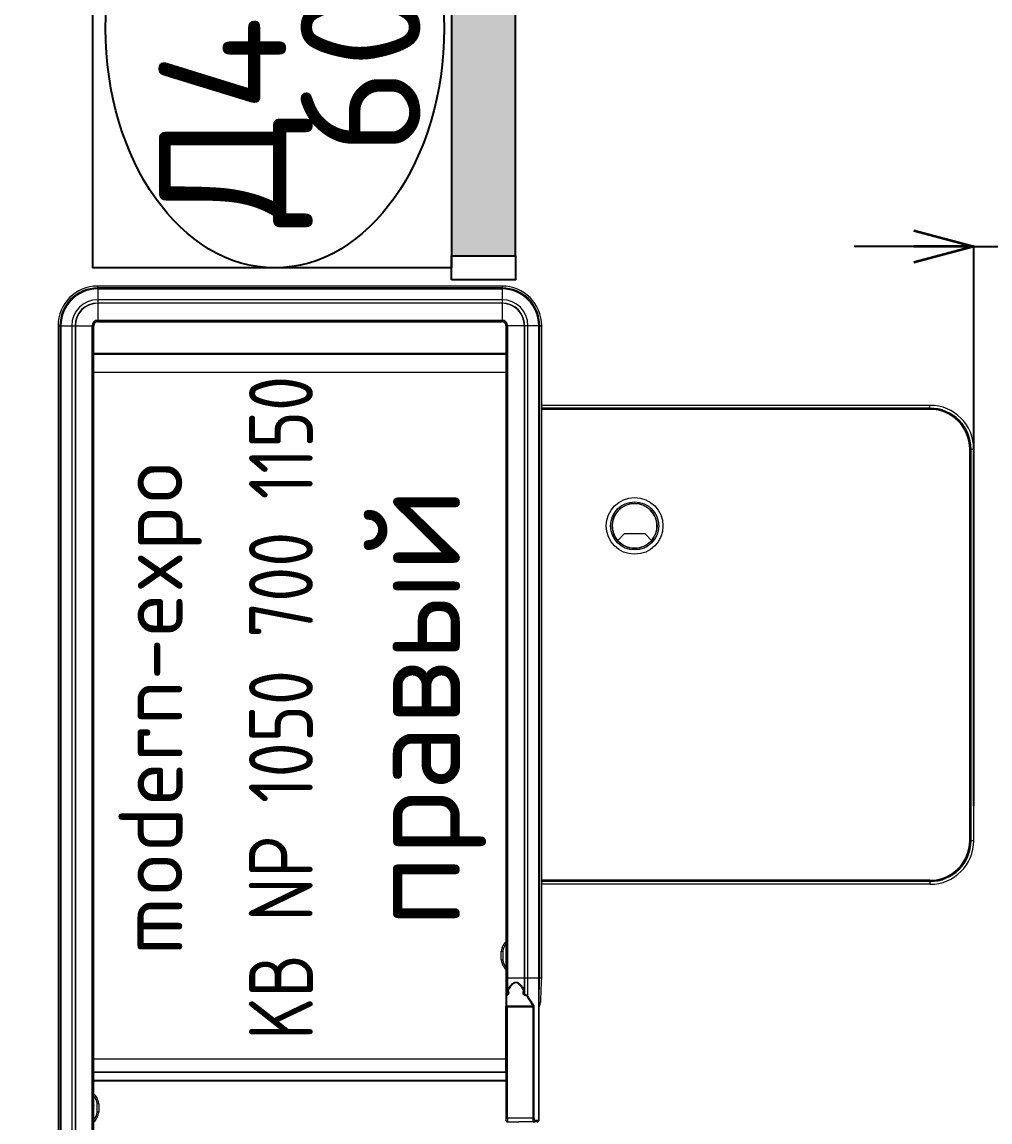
# Model space of a CAD drawing. Extents: x -150237 to 313168, y -187365 to 36962.
# Drawn here: x -37212 to -35999, y -165183 to -163805 of the extents above; entities that cross this region are included whole.
import ezdxf
from ezdxf.enums import TextEntityAlignment as Align

# ---------------------------------------------------------------- set-up
doc = ezdxf.new("R2010")
doc.units = 0
doc.header["$LTSCALE"] = 50
doc.header["$PDMODE"] = 34
doc.header["$PDSIZE"] = 20
doc.layers.get('0').update_dxf_attribs({"linetype": 'CONTINUOUS'})
doc.layers.get('Defpoints').update_dxf_attribs({"linetype": 'CONTINUOUS'})
for name, color, linetype in [('type', 7, 'CONTINUOUS'), ('Наименов', 7, 'CONTINUOUS'), ('оборудование', 90, 'CONTINUOUS'), ('оборудованиеNEW', 250, 'CONTINUOUS')]:
    doc.layers.add(name, color=color, linetype=linetype)
doc.layers.add('Стены', color=7, linetype='CONTINUOUS', lineweight=35)
doc.styles.get("Standard").update_dxf_attribs({"font": 'isocpeur.ttf'})
doc.dimstyles.get("Standard").update_dxf_attribs({"dimscale": 0, "dimtxt": 180, "dimasz": 75, "dimexe": 0, "dimexo": 0, "dimgap": 30, "dimtad": 1, "dimdec": 0, "dimdsep": 46, "dimtxsty": 'Standard', "dimblk1": 'OPEN30', "dimblk2": 'OPEN30', "dimsah": 1, "dimcen": 25, "dimadec": 0, "dimazin": 0, "dimtfac": 1, "dimtdec": 0, "dimtmove": 0, "dimatfit": 3, "dimldrblk": 'OPEN30', "dimfxl": 1, "dimtolj": 1, "dimtzin": 0, "dimarcsym": 0})

# ---------------------------------------------------------------- blocks, each defined once
blk = doc.blocks.new('*U70')
at = {"layer": 'оборудование', "color": 1, "linetype": 'Continuous', "lineweight": 15}
for p, q in [((2250.3, 0), (49.7, 0)), ((2250.3, -2.4), (49.7, -2.4)), ((49.7, -3), (2250.3, -3)), ((2250.3, -3.7), (49.8, -3.7)), ((2250.3, -0.1), (2250.3, 0)), ((2250.3, -0.1), (2250.3, -0.2)), ((2250.3, -0.2), (2250.3, -0.3)), ((2250.3, -0.3), (2250.3, -0.6)), ((2250.3, -0.6), (2250.3, -0.9)), ((2250.3, -0.9), (2250.3, -1.3)), ((2250.3, -1.3), (2250.3, -1.8)), ((2250.3, -1.8), (2250.3, -2.4)), ((2250.3, -2.4), (2250.3, -3)), ((2250.3, -3), (2250.3, -3.7)), ((2250.3, -21.3), (49.7, -21.3)), ((2250.3, -21.7), (49.7, -21.7)), ((2250.3, -17.2), (49.8, -17.2)), ((2250.3, -17.2), (2250.3, -21.1)), ((2250.5, -17.3), (2250.3, -17.3)), ((2250.3, -21.3), (2250.3, -21.7)), ((2250.3, -21.7), (2250.3, -42.9)), ((49.7, -42.9), (2250.3, -42.9)), ((49.7, -43.3), (2250.3, -43.3)), ((49.7, -44.7), (2250.3, -44.7)), ((1255.9, -45), (1285.1, -45)), ((1264, -44.7), (1264, -45)), ((1265.2, -49), (1275.8, -49)), ((1265.2, -49), (1265.2, -51)), ((1275.8, -51), (1265.2, -51)), ((1273.7, -45), (1273.6, -44.7)), ((1275.8, -51), (1275.8, -49)), ((1304.1, -561.3), (1304.1, -44.7)), ((1304.7, -561.3), (1304.7, -44.7)), ((1314.7, -561.3), (1314.7, -44.7)), ((1315.3, -561.3), (1315.3, -44.7)), ((1332, -44.7), (1332, -561.3)), ((2191.9, -44.7), (2191.9, -561.3)), ((2214.5, -44.7), (2214.5, -561.3)), ((2216, -44.7), (2216, -561.3)), ((2250.3, -42.9), (2250.3, -43.3)), ((2250.3, -43.3), (2250.3, -44.7)), ((2255.3, -49.7), (2255.3, -556.3)), ((2256.6, -49.7), (2255.3, -49.7)), ((2256.7, -49.7), (2256.7, -556.3)), ((2257.1, -49.7), (2256.7, -49.7)), ((2257.1, -49.7), (2257.1, -556.3)), ((2278.3, -49.7), (2257.1, -49.7)), ((2278.3, -556.3), (2278.3, -49.7)), ((2278.7, -49.7), (2278.3, -49.7)), ((2278.7, -556.3), (2278.7, -49.7)), ((2282.8, -49.7), (2278.9, -49.7)), ((2282.8, -556.3), (2282.8, -49.7)), ((2296.3, -49.7), (2296.3, -556.3)), ((2296.3, -49.7), (2297, -49.7)), ((2297, -49.7), (2297, -556.3)), ((2297.7, -49.7), (2297, -49.7)), ((2297.7, -556.3), (2297.7, -49.7)), ((2297.7, -49.7), (2298.9, -49.7)), ((2298.2, -49.7), (2297.7, -49.7)), ((2298.7, -49.7), (2298.6, -49.7)), ((2299.1, -49.7), (2299, -49.7)), ((2299.4, -49.7), (2299.3, -49.7)), ((2299.6, -49.7), (2299.9, -49.7)), ((2299.7, -49.7), (2299.6, -49.7)), ((2299.9, -49.7), (2299.8, -49.7)), ((2300, -49.7), (2299.9, -49.7)), ((2300, -556.3), (2300, -49.7)), ((2300, -49.7), (2300, -49.7)), ((1252.8, -563.3), (1252.8, -574.4)), ((1252.8, -563.3), (1252.8, -574.4)), ((1257.7, -563.3), (1252.8, -563.3)), ((1252.8, -563.3), (1252.8, -563.3)), ((1254.5, -561.3), (1254.3, -561.4)), ((1315.5, -561.3), (1257.7, -561.3)), ((1257.7, -561.3), (1257.7, -563.3)), ((1257.7, -563.3), (1396.7, -563.3)), ((1257.7, -594.9), (1257.7, -563.3)), ((1315.5, -561.3), (1315.5, -561.3)), ((1315.5, -561.3), (1396.7, -561.3)), ((1315.5, -561.3), (1315.6, -561.3)), ((1315.7, -561.3), (1315.5, -561.3)), ((1396.7, -561.3), (1315.6, -561.3)), ((1315.6, -561.3), (1315.6, -561.3)), ((1315.6, -561.3), (1315.6, -561.3)), ((1396.7, -563.3), (1396.7, -561.3)), ((1396.7, -561.3), (1397.7, -561.3)), ((1396.7, -561.3), (1396.7, -561.3)), ((1396.7, -594.9), (1396.7, -563.3)), ((1398.4, -562.5), (1398.4, -594.8)), ((1398.4, -562.5), (1410.7, -562.5)), ((1432.8, -561.3), (1411.4, -561.3)), ((1412.5, -563), (1417, -563)), ((1417.7, -562.7), (1417, -563)), ((1417, -563), (1417, -563)), ((1432.8, -562.7), (1418.3, -562.7)), ((1432.8, -563.1), (1418.6, -563.1)), ((2250.3, -561.3), (1432.8, -561.3)), ((1432.8, -561.6), (1432.8, -561.3)), ((1432.8, -562.7), (1432.8, -561.6)), ((2250.3, -562.7), (1432.8, -562.7)), ((1432.8, -562.9), (1432.8, -562.7)), ((1432.8, -563.1), (1432.8, -562.9)), ((2250.3, -563.1), (1432.8, -563.1)), ((1432.8, -584.3), (1432.8, -563.1)), ((1455.9, -555.3), (1455.9, -557.3)), ((1455.9, -555.3), (1466.5, -555.3)), ((1466.5, -557.3), (1455.9, -557.3)), ((1466.5, -557.3), (1466.5, -555.3)), ((2250.3, -562.6), (2250.3, -561.3)), ((2250.3, -563.1), (2250.3, -562.7)), ((2250.3, -584.3), (2250.3, -563.1)), ((2256.7, -556.3), (2255.3, -556.3)), ((2256.7, -556.3), (2257.1, -556.3)), ((2278.3, -556.3), (2257.1, -556.3)), ((2278.7, -556.3), (2278.3, -556.3)), ((2282.8, -556.3), (2278.9, -556.3)), ((2297, -556.3), (2296.3, -556.3)), ((2297, -556.3), (2297.7, -556.3)), ((2298.9, -556.3), (2297.7, -556.3)), ((2297.7, -556.3), (2298.2, -556.3)), ((2298.6, -556.3), (2298.7, -556.3)), ((2299, -556.3), (2299.1, -556.3)), ((2299.3, -556.3), (2299.4, -556.3)), ((2299.7, -556.3), (2299.4, -556.3)), ((2299.6, -556.3), (2299.7, -556.3)), ((2299.8, -556.3), (2299.7, -556.3)), ((2299.7, -556.3), (2299.9, -556.3)), ((2300, -556.3), (2299.9, -556.3)), ((2299.9, -556.3), (2300, -556.3)), ((2300, -556.3), (2300, -556.3)), ((1252, -573.5), (1252.8, -573.5)), ((1252.8, -574.4), (1252.8, -574.4)), ((1252.8, -574.4), (1252.8, -574.4)), ((1252.8, -574.4), (1252.8, -574.4)), ((1252.8, -574.4), (1252.8, -574.4)), ((1252.8, -576.1), (1252.8, -577.1)), ((1252.8, -577.2), (1252.8, -577.1)), ((1252.8, -577.2), (1252.8, -577.1)), ((1252.8, -595.8), (1252.8, -577.2)), ((1252.8, -577.2), (1252.8, -577.2)), ((1252.8, -577.2), (1252.8, -577.2)), ((1252.8, -595.8), (1252.8, -577.2)), ((1410.4, -588.8), (1432.8, -588.8)), ((1417.2, -584.4), (1412.5, -584.4)), ((1417.8, -584), (1418.6, -584.3)), ((1418.3, -584.7), (1432.8, -584.7)), ((1418.6, -584.3), (1432.8, -584.3)), ((1432.8, -584.3), (2250.3, -584.3)), ((1432.8, -584.7), (1432.8, -584.3)), ((1432.8, -584.7), (2250.3, -584.7)), ((1432.8, -588.8), (1432.8, -584.7)), ((1432.8, -588.8), (2250.2, -588.8)), ((2250.2, -588.8), (2250.3, -588.8)), ((2250.3, -584.7), (2250.3, -584.3)), ((2250.3, -588.8), (2250.3, -584.9)), ((2250.3, -588.8), (2250.5, -588.8)), ((1252.8, -596), (1252.8, -595.8)), ((1252.8, -595.8), (1252.8, -595.8)), ((1392.8, -602.3), (1254.8, -602.3)), ((1254.8, -602.3), (1392.8, -602.3)), ((1254.8, -602.3), (1254.8, -602.3)), ((1396.7, -594.9), (1257.7, -594.9)), ((1257.7, -594.9), (1257.7, -596.8)), ((1257.7, -596.8), (1396.7, -596.8)), ((1402.8, -602.3), (1392.8, -602.3)), ((1392.8, -602.3), (1393.8, -602.3)), ((1392.8, -602.3), (1392.8, -602.3)), ((1393.8, -602.3), (1402.8, -602.3)), ((1396.7, -596.8), (1396.7, -594.9)), ((1402.7, -604.7), (1402.8, -604.8)), ((1402.7, -604.7), (1402.7, -604.7)), ((1432.8, -602.3), (1402.8, -602.3)), ((1402.8, -602.3), (1402.8, -602.3)), ((1402.8, -602.3), (1402.8, -602.4)), ((1402.8, -602.3), (1432.7, -602.3)), ((1402.8, -604.8), (1402.8, -604.7)), ((1432.8, -603), (1425.8, -602.7)), ((1432.7, -602.3), (1432.8, -602.3)), ((1432.8, -602.3), (2250.2, -602.3)), ((1432.8, -603), (1432.8, -602.3)), ((2250.3, -603), (1432.8, -603)), ((1432.8, -603.7), (1432.8, -603)), ((1432.8, -603.7), (2250.3, -603.7)), ((1432.8, -604.2), (1432.8, -603.7)), ((1432.8, -604.7), (1432.8, -604.2)), ((1432.8, -605.1), (1432.8, -604.7)), ((1432.8, -605.4), (1432.8, -605.1)), ((1432.8, -605.7), (1432.8, -605.4)), ((1432.8, -605.7), (1432.8, -605.4)), ((1432.8, -605.9), (1432.8, -605.7)), ((1432.8, -605.8), (1432.8, -605.7)), ((1432.8, -606), (1432.8, -605.9)), ((1432.8, -605.9), (1432.8, -605.9)), ((1432.8, -606), (2250.3, -606)), ((1432.8, -606), (1432.8, -606)), ((1550.5, -1092.5), (1550.5, -606)), ((1554, -1092.5), (1554, -606)), ((1554.5, -1092.5), (1554.5, -606)), ((1555.5, -1092.5), (1555.5, -606)), ((1555.6, -1092.5), (1555.6, -606)), ((2145.4, -1092.5), (2145.4, -606)), ((2145.5, -1092.5), (2145.5, -606)), ((2146.5, -1092.5), (2146.5, -606)), ((2147, -1092.5), (2147, -606)), ((2150.5, -1092.5), (2150.5, -606)), ((2250.3, -602.3), (2250.2, -602.3)), ((2250.3, -602.3), (2250.3, -603)), ((2250.3, -603.7), (2250.3, -603)), ((2250.3, -604.2), (2250.3, -603.7)), ((2250.3, -603.7), (2250.3, -604.9)), ((2250.3, -604.7), (2250.3, -604.2)), ((2250.3, -605.1), (2250.3, -604.7)), ((2250.3, -605.4), (2250.3, -605.1)), ((2250.3, -605.7), (2250.3, -605.4)), ((2250.3, -605.6), (2250.3, -605.9)), ((2250.3, -605.9), (2250.3, -605.8)), ((2250.3, -606), (2250.3, -605.9)), ((2250.3, -606), (2250.3, -606)), ((1989.5, -709.5), (1981, -701.5)), ((1989.5, -735.5), (1989.5, -709.5)), ((1981, -743.5), (1989.5, -735.5)), ((1554, -1092.5), (1550.5, -1092.5)), ((1554.5, -1092.5), (1554, -1092.5)), ((2146.5, -1092.5), (2147, -1092.5)), ((2147, -1092.5), (2150.5, -1092.5)), ((1605.5, -1142.4), (2095.5, -1142.4)), ((1605.5, -1142.5), (2095.5, -1142.5)), ((1605.5, -1143.5), (2095.5, -1143.5)), ((1605.5, -1143.5), (1605.5, -1144)), ((2095.5, -1143.5), (2095.5, -1144)), ((1605.5, -1144), (2095.5, -1144)), ((1605.5, -1144), (1605.5, -1147.5)), ((1605.5, -1147.5), (2095.5, -1147.5)), ((2095.5, -1144), (2095.5, -1147.5))]:
    blk.add_line(p, q, dxfattribs=at)
at = {"layer": 'оборудование', "color": 1, "linetype": 'Continuous', "lineweight": 15, "flags": 128}
for points in [[(1264.8, -51), (1264.8, -50.9), (1264.9, -50.8), (1264.9, -50.6), (1264.9, -50.4), (1265, -50.1), (1265, -49.8), (1265, -49.4), (1265.1, -49)], [(1275.9, -49), (1276, -49.4), (1276, -49.8), (1276.1, -50.1), (1276.1, -50.4), (1276.1, -50.6), (1276.1, -50.8), (1276.2, -50.9), (1276.2, -51)], [(1410.7, -562.5), (1410.7, -562.3), (1410.7, -562.1), (1410.8, -561.8), (1410.9, -561.7), (1411, -561.5), (1411.1, -561.4), (1411.3, -561.3), (1411.4, -561.3)], [(1417.1, -564.1), (1417, -563.8), (1416.9, -563.5), (1416.9, -563.3), (1416.9, -563.1), (1417, -563)], [(1417.7, -563.5), (1417.7, -563.2), (1417.7, -563), (1417.7, -562.8), (1417.7, -562.7), (1417.8, -562.7)], [(1455.8, -557.3), (1455.7, -556.9), (1455.7, -556.5), (1455.7, -556.2), (1455.6, -555.9), (1455.6, -555.7), (1455.6, -555.5), (1455.5, -555.4), (1455.5, -555.3)], [(1466.9, -555.3), (1466.9, -555.4), (1466.8, -555.5), (1466.8, -555.7), (1466.8, -555.9), (1466.8, -556.2), (1466.7, -556.5), (1466.7, -556.9), (1466.6, -557.3)], [(1417, -584.4), (1417, -584.3), (1416.9, -584.1), (1416.9, -583.9), (1417, -583.6), (1417.1, -583.3)], [(1417.8, -584), (1417.8, -584.2), (1417.8, -584.5), (1417.8, -584.6), (1417.8, -584.7), (1417.8, -584.7)], [(1396.7, -594.9), (1397.2, -594.9), (1397.6, -595), (1397.6, -595), (1397.6, -595), (1397.6, -595), (1397.6, -595), (1397.6, -595), (1397.6, -595), (1397.6, -595), (1397.6, -595), (1397.6, -595), (1397.6, -595), (1397.6, -595), (1397.6, -595), (1397.7, -595), (1397.7, -595), (1397.7, -595), (1397.9, -595), (1398.1, -595), (1398.2, -594.9), (1398.4, -594.8)]]:
    blk.add_lwpolyline(points, dxfattribs=at)
at = {"layer": 'оборудование', "color": 1, "linetype": 'Continuous', "lineweight": 15}
for radius in [35.5, 30.1, 28.1]:
    blk.add_circle((1999.5, -722.5), radius, dxfattribs=at)
for centre, radius, start, end in [((2250.3, -49.7), 49.7, 0.0004, 90), ((2250.3, -49.7), 47.3, 0, 90), ((2250.3, -49.7), 46.7, 0, 90), ((2250.3, -49.7), 46, 0, 90), ((2250.3, -49.7), 32.5, 0, 90), ((2250.3, -49.7), 28.4, 359.9975, 89.996), ((2250.3, -49.7), 28, 0, 90), ((1267.4, -31.1), 20, 223.8375, 240.6935), ((1267.4, -31.1), 18, 230.3155, 262.5507), ((1267.4, -31.1), 20, 252.3612, 262.5507), ((1265.2, -48.5), 2.5, 262.5507, 270), ((1265.2, -48.5), 0.5, 262.5507, 270), ((1275.8, -48.5), 0.5, 270, 277.4493), ((1275.8, -48.5), 2.5, 270, 277.4493), ((1273.6, -31.1), 18, 277.4493, 309.6845), ((1273.6, -31.1), 20, 277.4493, 287.6388), ((1273.6, -31.1), 20, 299.3065, 316.1625), ((2250.3, -49.7), 6.83, 0, 90), ((2250.3, -49.7), 6.39, 359.9826, 90), ((2250.3, -49.7), 5, 0, 90), ((1315.5, -562.3), 1, 83.7854, 90), ((1315.7, -560.5), 0.751, 263.7897, 272.0611), ((1399.5, -562.4), 1.16, 95.7815, 184.7972), ((1414, -571.9), 8.99, 99.9147, 104.4998), ((1458.1, -575.2), 20, 119.3065, 136.1625), ((1458.1, -575.2), 18, 97.4493, 129.6845), ((1458.1, -575.2), 20, 97.4493, 107.6388), ((1455.9, -557.8), 2.5, 90, 97.4493), ((1455.9, -557.8), 0.5, 90, 97.4493), ((1466.5, -557.8), 2.5, 82.5507, 90), ((1466.5, -557.8), 0.5, 82.5507, 90), ((1464.3, -575.2), 18, 50.3155, 82.5507), ((1464.3, -575.2), 20, 72.3612, 82.5507), ((1464.3, -575.2), 20, 43.8375, 60.6935), ((2250.3, -556.3), 28.4, 269.9975, 359.996), ((2250.3, -556.3), 6.39, 269.9826, 0), ((2250.3, -556.3), 49.7, 270.0004, 360), ((2250.3, -556.3), 6.83, 270, 0), ((2250.3, -556.3), 28, 270, 0), ((2250.3, -556.3), 32.5, 270, 0), ((2250.3, -556.3), 5, 270, 0), ((2250.3, -556.3), 46, 270, 0), ((2250.3, -556.3), 46.7, 270, 0), ((2250.3, -556.3), 47.3, 270, 0), ((1252.8, -577.1), 0.0455, 181.6115, 225.8654), ((1411.6, -587.1), 2.06, 200.0501, 235.0421), ((1414, -599.5), 15.2, 95.8201, 98.4974), ((1252.9, -596), 0.139, 155.197, 179.3832), ((1399.9, -594.5), 1.5, 191.5065, 253.2297), ((1432.6, -602.4), 0.058, 30.7365, 46.3289), ((1999.5, -722.5), 28, 131.4096, 228.5904), ((1999.5, -722.5), 28, 228.5904, 131.4096), ((1605.5, -1092.5), 55, 180, 270), ((1605.5, -1092.5), 51.5, 180, 270), ((1605.5, -1092.5), 51, 180, 270), ((1605.5, -1092.5), 50, 180, 270), ((1605.5, -1092.5), 49.9, 180, 270), ((2095.5, -1092.5), 51, 270, 0), ((2095.5, -1092.5), 50, 270, 0), ((2095.5, -1092.5), 49.9, 270, 0), ((2095.5, -1092.5), 51.5, 270, 0), ((2095.5, -1092.5), 55, 270, 0)]:
    blk.add_arc(centre, radius, start, end, dxfattribs=at)
for points, knots in [([(2250.3, 0), (2250.3, 0), (2250.3, 0.1), (2250.3, -0.5), (2250.3, -1.7), (2250.3, -2.4)], [0, 0, 0, 0, 0.049796, 0.524897, 1, 1, 1, 1]), ([(2250.3, -2.4), (2250.3, -2.4), (2250.3, -2.4), (2250.3, -2.7), (2250.3, -2.9), (2250.3, -3), (2250.3, -3)], [0, 0, 0, 0, 0.312751, 0.625502, 0.938284, 1, 1, 1, 1]), ([(2250.3, -3.7), (2250.3, -3.6), (2250.3, -3.6), (2250.3, -3.3), (2250.3, -3.1), (2250.3, -3)], [0, 0, 0, 0, 0.323431, 0.646835, 1, 1, 1, 1]), ([(2250.3, -3.7), (2250.3, -4.2), (2250.3, -5.3), (2250.3, -7.4), (2250.3, -10), (2250.3, -13.1), (2250.3, -15.9), (2250.3, -17.2)], [0, 0, 0, 0, 0.210212, 0.410236, 0.59927, 0.807419, 1, 1, 1, 1]), ([(2250.3, -3.7), (2250.3, -4.4), (2250.3, -5.6), (2250.3, -7.8), (2250.3, -10), (2250.3, -12.9), (2250.3, -15.8), (2250.3, -17.2)], [0, 0, 0, 0, 0.294332, 0.441396, 0.589009, 0.793024, 1, 1, 1, 1]), ([(2250.3, -17.2), (2250.3, -17.6), (2250.3, -18.4), (2250.3, -19.8), (2250.3, -20.7), (2250.3, -21)], [0, 0, 0, 0, 0.388609, 0.777229, 1, 1, 1, 1]), ([(2250.3, -21.3), (2250.3, -21.3), (2250.3, -21.2), (2250.3, -21.3), (2250.3, -21.5), (2250.3, -21.7), (2250.3, -21.7)], [0, 0, 0, 0, 0.023065, 0.415477, 0.807888, 1, 1, 1, 1]), ([(2250.3, -21.7), (2250.3, -22.4), (2250.3, -23.8), (2250.3, -26.2), (2250.3, -28.8), (2250.3, -31.5), (2250.3, -34.2), (2250.3, -36.9), (2250.3, -39.4), (2250.3, -41.4), (2250.3, -42.5), (2250.3, -42.9)], [0, 0, 0, 0, 0.116692, 0.233385, 0.350076, 0.466769, 0.583461, 0.700153, 0.816847, 0.93354, 1, 1, 1, 1]), ([(1253, -45), (1253, -45), (1253.1, -45), (1253.4, -45), (1254, -45), (1254.9, -45), (1255.6, -45), (1255.9, -45)], [0, 0, 0, 0, 0.136783, 0.273009, 0.459484, 0.72097, 1, 1, 1, 1]), ([(1255.1, -46.9), (1255.1, -46.9), (1255.1, -46.9), (1255.5, -47.2), (1256.2, -47.7), (1257, -48.2), (1257.5, -48.5), (1257.6, -48.6)], [0, 0, 0, 0, 0.048997, 0.297305, 0.571557, 0.898947, 1, 1, 1, 1]), ([(1257.6, -48.6), (1258.1, -48.8), (1259.1, -49.3), (1260.5, -49.9), (1261.2, -50.1), (1261.4, -50.2)], [0, 0, 0, 0, 0.412198, 0.831273, 1, 1, 1, 1]), ([(1277.1, -50.8), (1277.1, -50.8), (1277.1, -50.8), (1277.6, -50.7), (1278.5, -50.6), (1279.3, -50.3), (1279.6, -50.2)], [0, 0, 0, 0, 0.165788, 0.456278, 0.746936, 1, 1, 1, 1]), ([(1279.6, -50.2), (1280.1, -50), (1280.9, -49.7), (1282.3, -49.1), (1283, -48.8), (1283.4, -48.6)], [0, 0, 0, 0, 0.349124, 0.715328, 1, 1, 1, 1]), ([(1285.1, -45), (1285.6, -45), (1286.4, -45), (1287.2, -45), (1287.7, -45), (1288, -45), (1288, -45), (1288, -45)], [0, 0, 0, 0, 0.380475, 0.594713, 0.765749, 0.903151, 1, 1, 1, 1]), ([(2250.3, -42.9), (2250.3, -43), (2250.3, -43.2), (2250.3, -43.3), (2250.3, -43.3), (2250.3, -43.3)], [0, 0, 0, 0, 0.397572, 0.795079, 1, 1, 1, 1]), ([(2250.3, -43.5), (2250.3, -43.5), (2250.3, -43.8), (2250.3, -44.2), (2250.3, -44.5), (2250.3, -44.7), (2250.3, -44.7), (2250.3, -44.7)], [0, 0, 0, 0, 0.04997, 0.338245, 0.626517, 0.91477, 1, 1, 1, 1]), ([(2256.5, -49.7), (2256.5, -49.7), (2256.2, -49.7), (2255.8, -49.7), (2255.5, -49.7), (2255.3, -49.7), (2255.3, -49.7), (2255.3, -49.7)], [0, 0, 0, 0, 0.042733, 0.333187, 0.623673, 0.914119, 1, 1, 1, 1]), ([(2256.7, -49.7), (2256.7, -49.7), (2256.7, -49.7), (2256.9, -49.7), (2257.1, -49.7), (2257.1, -49.7)], [0, 0, 0, 0, 0.397478, 0.795021, 1, 1, 1, 1]), ([(2278.3, -49.7), (2277.6, -49.7), (2276.2, -49.7), (2273.8, -49.7), (2271.2, -49.7), (2268.5, -49.7), (2265.8, -49.7), (2263.1, -49.7), (2260.6, -49.7), (2258.6, -49.7), (2257.5, -49.7), (2257.1, -49.7)], [0, 0, 0, 0, 0.116692, 0.233382, 0.350076, 0.466769, 0.583461, 0.700155, 0.816849, 0.933538, 1, 1, 1, 1]), ([(2278.7, -49.7), (2278.7, -49.7), (2278.8, -49.7), (2278.7, -49.7), (2278.5, -49.7), (2278.4, -49.7), (2278.3, -49.7)], [0, 0, 0, 0, 0.017259, 0.412003, 0.806746, 1, 1, 1, 1]), ([(2282.8, -49.7), (2282.4, -49.7), (2281.6, -49.7), (2280.2, -49.7), (2279.3, -49.7), (2279, -49.7)], [0, 0, 0, 0, 0.388625, 0.777226, 1, 1, 1, 1]), ([(2296.3, -49.7), (2295.6, -49.7), (2294.4, -49.7), (2292.2, -49.7), (2290, -49.7), (2287.1, -49.7), (2284.2, -49.7), (2282.8, -49.7)], [0, 0, 0, 0, 0.294332, 0.441396, 0.589008, 0.793024, 1, 1, 1, 1]), ([(2296.3, -49.7), (2295.6, -49.7), (2294.5, -49.7), (2292.3, -49.7), (2290.1, -49.7), (2287.1, -49.7), (2284.2, -49.7), (2282.8, -49.7)], [0, 0, 0, 0, 0.292468, 0.438601, 0.585269, 0.791122, 1, 1, 1, 1]), ([(2297, -49.7), (2296.9, -49.7), (2296.7, -49.7), (2296.4, -49.7), (2296.4, -49.7), (2296.3, -49.7)], [0, 0, 0, 0, 0.323395, 0.64684, 1, 1, 1, 1]), ([(2297.7, -49.7), (2297.6, -49.7), (2297.6, -49.7), (2297.3, -49.7), (2297.1, -49.7), (2297, -49.7), (2297, -49.7)], [0, 0, 0, 0, 0.312723, 0.625479, 0.938186, 1, 1, 1, 1]), ([(2299.1, -49.7), (2299.2, -49.7), (2299.4, -49.7), (2299.5, -49.7), (2299.5, -49.7)], [0, 0, 0, 0, 0.293738, 1, 1, 1, 1]), ([(2299.9, -49.7), (2299.9, -49.7), (2300, -49.7), (2300, -49.7), (2300, -49.7)], [0, 0, 0, 0, 0.862999, 1, 1, 1, 1]), ([(1254, -561.5), (1253.9, -561.5), (1253.7, -561.6), (1253.3, -562), (1252.9, -562.6), (1252.8, -563.1), (1252.8, -563.3)], [0, 0, 0, 0, 0.084348, 0.38633, 0.691699, 1, 1, 1, 1]), ([(1254.1, -561.5), (1253.8, -561.6), (1253.4, -561.8), (1253, -562.4), (1252.9, -562.9), (1252.8, -563.2), (1252.8, -563.3)], [0, 0, 0, 0, 0.311308, 0.650792, 0.824354, 1, 1, 1, 1]), ([(1254.8, -561.3), (1254.6, -561.3), (1254.3, -561.3), (1254.1, -561.4), (1254.1, -561.5)], [0, 0, 0, 0, 0.940331, 1, 1, 1, 1]), ([(1257.7, -561.3), (1257.4, -561.3), (1256.8, -561.3), (1255.9, -561.3), (1255.2, -561.3), (1254.9, -561.3), (1254.8, -561.3)], [0, 0, 0, 0, 0.243086, 0.499999, 0.756909, 1, 1, 1, 1]), ([(1396.7, -561.3), (1396.9, -561.3), (1397.2, -561.3), (1397.6, -561.3), (1397.7, -561.3)], [0, 0, 0, 0, 0.508874, 1, 1, 1, 1]), ([(1398.4, -562.5), (1398.3, -562.5), (1398.2, -562.6), (1398, -562.7), (1397.6, -562.9), (1397.3, -563.1), (1397, -563.3), (1396.8, -563.3), (1396.7, -563.3)], [0, 0, 0, 0, 0.128813, 0.267114, 0.522514, 0.759966, 0.882968, 1, 1, 1, 1]), ([(1399.4, -561.3), (1399.2, -561.3), (1398.7, -561.3), (1398, -561.3), (1397.7, -561.3)], [0, 0, 0, 0, 0.52245, 1, 1, 1, 1]), ([(1411.4, -561.3), (1409.9, -561.3), (1406.8, -561.3), (1402.8, -561.3), (1400.6, -561.3), (1399.4, -561.3)], [0, 0, 0, 0, 0.333241, 0.666743, 1, 1, 1, 1]), ([(1410.7, -562.5), (1410.9, -562.6), (1411.2, -562.6), (1411.6, -562.8), (1411.7, -563), (1411.8, -563.1), (1411.8, -563.2)], [0, 0, 0, 0, 0.49731, 0.748326, 0.882723, 1, 1, 1, 1]), ([(1411.4, -561.3), (1411.5, -561.3), (1411.8, -561.4), (1412.1, -561.7), (1412.3, -562.2), (1412.4, -562.7), (1412.5, -562.9), (1412.5, -563)], [0, 0, 0, 0, 0.248943, 0.499416, 0.748645, 0.87686, 1, 1, 1, 1]), ([(1417.1, -564.1), (1416.6, -564.3), (1415.7, -564.7), (1414.2, -564.8), (1413, -564.5), (1412.2, -564), (1411.9, -563.6), (1411.8, -563.3), (1411.8, -563.2)], [0, 0, 0, 0, 0.249923, 0.499224, 0.748681, 0.874024, 0.936968, 1, 1, 1, 1]), ([(1415, -563.5), (1414.6, -563.5), (1413.9, -563.5), (1413.1, -563.3), (1412.8, -563.2), (1412.6, -563.1), (1412.5, -563.1), (1412.5, -563)], [0, 0, 0, 0, 0.499939, 0.750008, 0.909652, 0.962707, 1, 1, 1, 1]), ([(1417, -563), (1416.8, -563.2), (1416.2, -563.4), (1415.6, -563.5), (1415.2, -563.5)], [0, 0, 0, 0, 0.489114, 1, 1, 1, 1]), ([(1417.1, -564.1), (1417.2, -564), (1417.4, -563.8), (1417.6, -563.6), (1417.7, -563.5)], [0, 0, 0, 0, 0.5158426, 1, 1, 1, 1]), ([(1417.1, -564.1), (1418.1, -564.7), (1420.2, -565.8), (1422.8, -567.5), (1424.7, -569), (1425.9, -570.1), (1426.6, -571.1), (1427.1, -571.9), (1427.5, -572.8), (1427.6, -573.7), (1427.5, -574.7), (1427.1, -575.6), (1426.6, -576.4), (1425.9, -577.2), (1425.1, -578), (1424.2, -578.8), (1422.9, -579.8), (1421.2, -580.9), (1419.2, -582.2), (1417.8, -582.9), (1417.1, -583.3)], [0, 0, 0, 0, 0.125064, 0.250528, 0.318336, 0.375752, 0.40913, 0.438661, 0.471452, 0.501723, 0.5318, 0.564518, 0.593999, 0.627286, 0.664373, 0.705889, 0.752026, 0.83268, 0.916791, 1, 1, 1, 1]), ([(1418.3, -562.7), (1418.3, -562.7), (1418.2, -562.7), (1418.2, -562.7), (1418.1, -562.7), (1417.9, -562.7), (1417.8, -562.7), (1417.7, -562.7)], [0, 0, 0, 0, 0.204813, 0.300531, 0.399169, 0.63596, 1, 1, 1, 1]), ([(1417.7, -563.5), (1417.9, -563.4), (1418.2, -563.2), (1418.5, -563.2), (1418.6, -563.1)], [0, 0, 0, 0, 0.522073, 1, 1, 1, 1]), ([(1418.6, -563.1), (1418.6, -563), (1418.5, -562.9), (1418.4, -562.7), (1418.3, -562.7), (1418.3, -562.7)], [0, 0, 0, 0, 0.311587, 0.582412, 1, 1, 1, 1]), ([(1418.6, -563.1), (1419.1, -563.4), (1420.1, -564.1), (1421.5, -565.1), (1422.9, -566.2), (1424.2, -567.3), (1425.2, -568.3), (1426.1, -569.2), (1426.8, -570.1), (1427.3, -571), (1427.9, -572.1), (1428.1, -573.4), (1428, -574.7), (1427.7, -575.6), (1427.3, -576.5), (1426.6, -577.5), (1425.6, -578.7), (1424.3, -580), (1422.9, -581.2), (1421.5, -582.3), (1420.1, -583.3), (1419.1, -584), (1418.6, -584.3)], [0, 0, 0, 0, 0.062646, 0.125276, 0.187913, 0.250532, 0.293542, 0.335292, 0.37545, 0.408473, 0.438274, 0.500945, 0.531462, 0.563726, 0.593472, 0.626444, 0.688587, 0.750874, 0.813259, 0.875463, 0.937646, 1, 1, 1, 1]), ([(1452.1, -556.1), (1451.6, -556.3), (1450.8, -556.6), (1449.4, -557.2), (1448.7, -557.5), (1448.3, -557.7)], [0, 0, 0, 0, 0.349122, 0.715328, 1, 1, 1, 1]), ([(1454.6, -555.5), (1454.6, -555.5), (1454.6, -555.5), (1454.1, -555.6), (1453.2, -555.8), (1452.4, -556), (1452.1, -556.1)], [0, 0, 0, 0, 0.165787, 0.45628, 0.746931, 1, 1, 1, 1]), ([(1474.1, -557.7), (1473.6, -557.5), (1472.6, -557), (1471.2, -556.4), (1470.5, -556.2), (1470.3, -556.1)], [0, 0, 0, 0, 0.412201, 0.831274, 1, 1, 1, 1]), ([(1476.6, -559.4), (1476.6, -559.4), (1476.6, -559.4), (1476.2, -559.1), (1475.5, -558.6), (1474.7, -558.1), (1474.2, -557.8), (1474.1, -557.7)], [0, 0, 0, 0, 0.048997, 0.297302, 0.571553, 0.898941, 1, 1, 1, 1]), ([(2250.3, -562.5), (2250.3, -562.5), (2250.3, -562.2), (2250.3, -561.8), (2250.3, -561.5), (2250.3, -561.3), (2250.3, -561.3), (2250.3, -561.3)], [0, 0, 0, 0, 0.042725, 0.33319, 0.623666, 0.91412, 1, 1, 1, 1]), ([(2250.3, -562.7), (2250.3, -562.7), (2250.3, -562.7), (2250.3, -562.9), (2250.3, -563.1), (2250.3, -563.1)], [0, 0, 0, 0, 0.397505, 0.795056, 1, 1, 1, 1]), ([(2250.3, -584.3), (2250.3, -583.6), (2250.3, -582.2), (2250.3, -579.8), (2250.3, -577.2), (2250.3, -574.5), (2250.3, -571.8), (2250.3, -569.1), (2250.3, -566.6), (2250.3, -564.6), (2250.3, -563.5), (2250.3, -563.1)], [0, 0, 0, 0, 0.116692, 0.233385, 0.350077, 0.466769, 0.583461, 0.700154, 0.816846, 0.933539, 1, 1, 1, 1]), ([(2256.6, -556.3), (2256.5, -556.3), (2256.3, -556.3), (2255.8, -556.3), (2255.5, -556.3), (2255.3, -556.3), (2255.3, -556.3), (2255.3, -556.3)], [0, 0, 0, 0, 0.073301, 0.3544801, 0.6356904, 0.9168618, 1, 1, 1, 1]), ([(2257.1, -556.3), (2257, -556.3), (2256.8, -556.3), (2256.7, -556.3), (2256.7, -556.3), (2256.7, -556.3)], [0, 0, 0, 0, 0.397574, 0.795082, 1, 1, 1, 1]), ([(2278.3, -556.3), (2277.6, -556.3), (2276.2, -556.3), (2273.8, -556.3), (2271.2, -556.3), (2268.5, -556.3), (2265.8, -556.3), (2263.1, -556.3), (2260.6, -556.3), (2258.6, -556.3), (2257.5, -556.3), (2257.1, -556.3)], [0, 0, 0, 0, 0.116692, 0.233382, 0.350076, 0.466769, 0.583461, 0.700155, 0.816849, 0.933538, 1, 1, 1, 1]), ([(2278.7, -556.3), (2278.7, -556.3), (2278.8, -556.3), (2278.7, -556.3), (2278.5, -556.3), (2278.4, -556.3), (2278.3, -556.3)], [0, 0, 0, 0, 0.023065, 0.415477, 0.807888, 1, 1, 1, 1]), ([(2282.8, -556.3), (2282.4, -556.3), (2281.6, -556.3), (2280.2, -556.3), (2279.3, -556.3), (2279, -556.3)], [0, 0, 0, 0, 0.388625, 0.777226, 1, 1, 1, 1]), ([(2296.3, -556.3), (2295.6, -556.3), (2294.4, -556.3), (2292.2, -556.3), (2290, -556.3), (2287.1, -556.3), (2284.2, -556.3), (2282.8, -556.3)], [0, 0, 0, 0, 0.294332, 0.441396, 0.589008, 0.793024, 1, 1, 1, 1]), ([(2296.3, -556.3), (2295.6, -556.3), (2294.5, -556.3), (2292.3, -556.3), (2290.1, -556.3), (2287.1, -556.3), (2284.2, -556.3), (2282.8, -556.3)], [0, 0, 0, 0, 0.292468, 0.438601, 0.585269, 0.791122, 1, 1, 1, 1]), ([(2296.3, -556.3), (2296.4, -556.3), (2296.4, -556.3), (2296.7, -556.3), (2296.9, -556.3), (2297, -556.3)], [0, 0, 0, 0, 0.323404, 0.64682, 1, 1, 1, 1]), ([(2297.7, -556.3), (2297.6, -556.3), (2297.6, -556.3), (2297.3, -556.3), (2297.1, -556.3), (2297, -556.3), (2297, -556.3)], [0, 0, 0, 0, 0.312723, 0.625479, 0.938186, 1, 1, 1, 1]), ([(2299.4, -556.3), (2299.4, -556.3), (2299.3, -556.3), (2299.1, -556.3), (2299, -556.3)], [0, 0, 0, 0, 0.076915, 1, 1, 1, 1]), ([(1252.8, -574.4), (1252.8, -574.5), (1252.8, -575), (1252.8, -575.9), (1252.8, -576.7), (1252.8, -577.2)], [0, 0, 0, 0, 0.088514, 0.500267, 1, 1, 1, 1]), ([(1409.7, -587.8), (1408.6, -588.5), (1406.4, -589.7), (1403.5, -591.5), (1400.8, -593.2), (1399.2, -594.3), (1398.4, -594.8)], [0, 0, 0, 0, 0.262565, 0.500376, 0.755647, 1, 1, 1, 1]), ([(1399.4, -595.9), (1400.5, -595.2), (1402.6, -593.7), (1406.3, -591.3), (1409.1, -589.6), (1410.4, -588.8)], [0, 0, 0, 0, 0.333462, 0.665605, 1, 1, 1, 1]), ([(1411.8, -584.5), (1411.8, -584.7), (1411.8, -585.1), (1411.6, -585.8), (1411, -586.9), (1410.2, -587.4), (1409.7, -587.8)], [0, 0, 0, 0, 0.124219, 0.251603, 0.501428, 1, 1, 1, 1]), ([(1412.5, -584.4), (1412.5, -584.9), (1412.5, -585.8), (1412, -587.1), (1411.3, -588.1), (1410.7, -588.5), (1410.4, -588.8)], [0, 0, 0, 0, 0.249605, 0.499674, 0.749662, 1, 1, 1, 1]), ([(1411.8, -584.5), (1411.8, -584.4), (1411.8, -584.3), (1411.8, -584), (1412, -583.7), (1412.3, -583.4), (1412.9, -582.9), (1414, -582.6), (1415.6, -582.6), (1416.6, -583.1), (1417.1, -583.3)], [0, 0, 0, 0, 0.031351, 0.063198, 0.126025, 0.18506, 0.251762, 0.50099, 0.750302, 1, 1, 1, 1]), ([(1412.5, -584.4), (1412.5, -584.4), (1412.5, -584.4), (1412.5, -584.4), (1412.5, -584.3), (1412.5, -584.3), (1412.7, -584.2), (1413.1, -584.1), (1414, -583.9), (1414.7, -583.9), (1415.2, -583.9)], [0, 0, 0, 0, 0.010104, 0.020081, 0.030835, 0.043108, 0.073961, 0.249824, 0.499981, 1, 1, 1, 1]), ([(1415.2, -583.9), (1415.6, -583.9), (1416.3, -584), (1416.8, -584.2), (1417, -584.4)], [0, 0, 0, 0, 0.512605, 1, 1, 1, 1]), ([(1417, -584.4), (1417.1, -584.4), (1417.4, -584.6), (1417.7, -584.6), (1417.8, -584.7)], [0, 0, 0, 0, 0.511138, 1, 1, 1, 1]), ([(1417.8, -584), (1417.7, -583.9), (1417.4, -583.7), (1417.2, -583.4), (1417.1, -583.3)], [0, 0, 0, 0, 0.483852, 1, 1, 1, 1]), ([(1417.8, -584.7), (1417.9, -584.7), (1418, -584.7), (1418.1, -584.7), (1418.2, -584.7), (1418.3, -584.7), (1418.3, -584.7), (1418.3, -584.7)], [0, 0, 0, 0, 0.363231, 0.595946, 0.692913, 0.788468, 1, 1, 1, 1]), ([(1418.6, -584.3), (1418.6, -584.4), (1418.5, -584.5), (1418.4, -584.6), (1418.4, -584.7), (1418.3, -584.7), (1418.3, -584.7)], [0, 0, 0, 0, 0.316459, 0.543058, 0.828361, 1, 1, 1, 1]), ([(1432.8, -602.3), (1432.8, -601.8), (1432.8, -600.8), (1432.8, -598.7), (1432.8, -596.1), (1432.8, -592.9), (1432.8, -590.1), (1432.8, -588.8)], [0, 0, 0, 0, 0.210212, 0.410236, 0.59927, 0.80742, 1, 1, 1, 1]), ([(1432.8, -602.3), (1432.8, -601.6), (1432.8, -600.4), (1432.8, -598.2), (1432.8, -596), (1432.8, -593.1), (1432.8, -590.2), (1432.8, -588.8)], [0, 0, 0, 0, 0.295207, 0.44271, 0.590765, 0.793918, 1, 1, 1, 1]), ([(2250.3, -584.7), (2250.3, -584.7), (2250.3, -584.8), (2250.3, -584.7), (2250.3, -584.5), (2250.3, -584.4), (2250.3, -584.3)], [0, 0, 0, 0, 0.017264, 0.412007, 0.806771, 1, 1, 1, 1]), ([(2250.3, -588.8), (2250.3, -588.4), (2250.3, -587.6), (2250.3, -586.2), (2250.3, -585.3), (2250.3, -585)], [0, 0, 0, 0, 0.388613, 0.7772302, 1, 1, 1, 1]), ([(2250.3, -602.3), (2250.3, -601.6), (2250.3, -600.5), (2250.3, -598.3), (2250.3, -596.1), (2250.3, -593.1), (2250.3, -590.2), (2250.3, -588.8)], [0, 0, 0, 0, 0.292467, 0.438601, 0.585269, 0.791121, 1, 1, 1, 1]), ([(2250.3, -602.3), (2250.3, -601.6), (2250.3, -600.4), (2250.3, -598.2), (2250.3, -596), (2250.3, -593.1), (2250.3, -590.2), (2250.3, -588.8)], [0, 0, 0, 0, 0.294332, 0.441396, 0.589008, 0.793024, 1, 1, 1, 1]), ([(1257.7, -594.9), (1257.2, -594.9), (1256, -595), (1254.4, -595.2), (1253.3, -595.5), (1253, -595.8), (1252.8, -595.9)], [0, 0, 0, 0, 0.24992, 0.499862, 0.749752, 1, 1, 1, 1]), ([(1252.8, -595.8), (1252.8, -595.9), (1252.8, -595.9), (1252.8, -595.9), (1252.8, -595.9)], [0, 0, 0, 0, 0.504193, 1, 1, 1, 1]), ([(1252.8, -600.3), (1252.8, -599.7), (1252.8, -598.6), (1252.8, -596.7), (1252.8, -595.8)], [0, 0, 0, 0, 0.516497, 1, 1, 1, 1]), ([(1252.8, -595.9), (1252.9, -596.1), (1252.9, -596.6), (1253.4, -597.2), (1254.1, -597.6), (1254.6, -597.7), (1254.8, -597.7)], [0, 0, 0, 0, 0.250285, 0.500278, 0.749945, 1, 1, 1, 1]), ([(1254.8, -597.7), (1254.6, -597.7), (1254, -597.7), (1253.4, -597.2), (1252.9, -596.7), (1252.8, -596.2), (1252.8, -596)], [0, 0, 0, 0, 0.2500575, 0.4997055, 0.7496944, 1, 1, 1, 1]), ([(1252.8, -600.3), (1252.8, -600.6), (1252.9, -601.1), (1253.4, -601.8), (1254, -602.2), (1254.5, -602.3), (1254.8, -602.3)], [0, 0, 0, 0, 0.249467, 0.49928, 0.749537, 1, 1, 1, 1]), ([(1254.8, -602.3), (1254.5, -602.3), (1254.2, -602.3), (1253.7, -602), (1253.3, -601.7), (1253, -601.3), (1252.8, -600.8), (1252.8, -600.5), (1252.8, -600.3)], [0, 0, 0, 0, 0.242588, 0.369551, 0.499928, 0.710223, 0.84528, 1, 1, 1, 1]), ([(1254.8, -597.7), (1254.9, -597.6), (1255.1, -597.4), (1255.8, -597), (1256.7, -596.8), (1257.4, -596.8), (1257.7, -596.8)], [0, 0, 0, 0, 0.252769, 0.503942, 0.752864, 1, 1, 1, 1]), ([(1254.8, -602.3), (1254.8, -601.7), (1254.8, -600.5), (1254.8, -598.7), (1254.8, -597.7)], [0, 0, 0, 0, 0.49867, 1, 1, 1, 1]), ([(1393.8, -602.3), (1393.9, -602.3), (1394.2, -602.3), (1394.6, -602.4), (1395.1, -602.5), (1395.6, -602.7), (1396.2, -602.8), (1396.8, -603), (1397.5, -603.2), (1398.2, -603.4), (1398.9, -603.6), (1399.7, -603.8), (1400.5, -604.1), (1401.5, -604.4), (1402.3, -604.6), (1402.9, -604.8)], [0, 0, 0, 0, 0.15666, 0.308368, 0.450173, 0.577141, 0.684437, 0.767903, 0.815492, 0.852755, 0.882365, 0.907252, 0.930148, 0.952901, 1, 1, 1, 1]), ([(1396.7, -596.8), (1396.9, -596.8), (1397.2, -596.7), (1397.8, -596.7), (1398.6, -596.4), (1399.1, -596.1), (1399.4, -595.9)], [0, 0, 0, 0, 0.141956, 0.268174, 0.503623, 1, 1, 1, 1]), ([(1402.6, -604.8), (1407.2, -605), (1417.3, -605.4), (1427.3, -605.8), (1432.8, -606)], [0, 0, 0, 0, 0.456259, 1, 1, 1, 1]), ([(1402.8, -602.4), (1402.8, -602.5), (1402.8, -602.7), (1402.8, -603), (1402.8, -603.2), (1402.7, -603.4), (1402.7, -603.7), (1402.7, -603.9), (1402.7, -604.1), (1402.7, -604.5), (1402.7, -604.6), (1402.7, -604.7)], [0, 0, 0, 0, 0.068201, 0.135945, 0.201554, 0.267553, 0.321516, 0.3942, 0.48561, 0.560241, 1, 1, 1, 1]), ([(1402.8, -602.4), (1402.8, -602.4), (1402.8, -602.4), (1402.8, -602.4), (1403.1, -602.4), (1403.4, -602.4), (1403.9, -602.4), (1404.4, -602.4), (1404.9, -602.4), (1405.6, -602.4), (1406.5, -602.3), (1407.7, -602.3), (1409, -602.3), (1410.2, -602.3), (1411.4, -602.3), (1412.7, -602.3), (1415.4, -602.3), (1419.7, -602.3), (1423.5, -602.4), (1425.5, -602.4)], [0, 0, 0, 0, 0.001399, 0.002663, 0.004578, 0.031372, 0.051751, 0.072545, 0.089864, 0.125909, 0.155524, 0.217054, 0.276594, 0.325186, 0.378684, 0.437089, 0.500402, 0.734384, 1, 1, 1, 1]), ([(1402.8, -602.4), (1402.8, -602.4), (1402.8, -602.5), (1402.8, -602.6), (1402.8, -602.8), (1402.8, -603.1), (1402.8, -603.6), (1402.8, -604.5), (1402.8, -604.6), (1402.8, -604.8)], [0, 0, 0, 0, 0.027401, 0.048941, 0.087429, 0.156223, 0.279257, 0.499383, 1, 1, 1, 1]), ([(1425.8, -602.7), (1422, -602.7), (1416.2, -602.6), (1409.5, -602.5), (1406.1, -602.4), (1404.5, -602.4), (1403.6, -602.4), (1403.2, -602.4), (1403, -602.4), (1402.9, -602.4), (1402.8, -602.4)], [0, 0, 0, 0, 0.499994, 0.749991, 0.874989, 0.939111, 0.969561, 0.984776, 0.992387, 1, 1, 1, 1]), ([(1432.7, -602.3), (1432.3, -602.4), (1431.6, -602.4), (1430.2, -602.4), (1428.2, -602.5), (1426.5, -602.6), (1425.5, -602.7)], [0, 0, 0, 0, 0.158017, 0.314783, 0.560737, 1, 1, 1, 1]), ([(1425.5, -602.4), (1426.2, -602.4), (1427.5, -602.4), (1429.2, -602.4), (1430.7, -602.3), (1431.7, -602.3), (1432.4, -602.3), (1432.7, -602.3)], [0, 0, 0, 0, 0.285824, 0.565281, 0.710806, 0.884794, 1, 1, 1, 1]), ([(1425.5, -602.7), (1425.5, -602.6), (1425.5, -602.6), (1425.5, -602.5), (1425.5, -602.4), (1425.5, -602.4), (1425.5, -602.4)], [0, 0, 0, 0, 0.246971, 0.502062, 0.756043, 1, 1, 1, 1]), ([(1425.5, -602.7), (1425.5, -602.7), (1425.5, -602.7), (1425.5, -602.7), (1425.5, -602.7), (1425.5, -602.7), (1425.5, -602.7), (1425.6, -602.7), (1425.7, -602.7), (1425.8, -602.7)], [0, 0, 0, 0, 0.002523, 0.005298, 0.012339, 0.034604, 0.117001, 0.439861, 1, 1, 1, 1]), ([(1432.8, -602.3), (1432.8, -602.3), (1432.8, -602.3), (1432.7, -602.3), (1432.7, -602.3), (1432.7, -602.3)], [0, 0, 0, 0, 0.126866, 0.504734, 1, 1, 1, 1]), ([(1432.8, -603), (1432.8, -602.9), (1432.8, -602.7), (1432.8, -602.4), (1432.8, -602.4), (1432.8, -602.3)], [0, 0, 0, 0, 0.32391, 0.647616, 1, 1, 1, 1]), ([(1432.8, -605.3), (1432.8, -605.1), (1432.8, -604.8), (1432.8, -603.6), (1432.8, -603.3), (1432.8, -603.1), (1432.8, -603), (1432.8, -603)], [0, 0, 0, 0, 0.928427, 0.950814, 0.973201, 0.995573, 1, 1, 1, 1]), ([(2250.3, -603), (2250.3, -602.9), (2250.3, -602.7), (2250.3, -602.4), (2250.3, -602.4), (2250.3, -602.3)], [0, 0, 0, 0, 0.323426, 0.646831, 1, 1, 1, 1]), ([(2250.3, -603.7), (2250.3, -603.6), (2250.3, -603.6), (2250.3, -603.3), (2250.3, -603.1), (2250.3, -603), (2250.3, -603)], [0, 0, 0, 0, 0.312753, 0.625514, 0.938268, 1, 1, 1, 1]), ([(2250.3, -605.1), (2250.3, -605.2), (2250.3, -605.4), (2250.3, -605.5), (2250.3, -605.5)], [0, 0, 0, 0, 0.293738, 1, 1, 1, 1]), ([(2250.3, -605.9), (2250.3, -605.9), (2250.3, -606), (2250.3, -606), (2250.3, -606)], [0, 0, 0, 0, 0.862999, 1, 1, 1, 1])]:
    blk.add_open_spline(points, degree=3, knots=knots, dxfattribs=at)
at = {"layer": 'type'}
for s, width, p in [('modern-expo', 0.96875, (1771.6, -156)), ('KB NP 1050 700 1150', 0.8, (1771.6, -319.3))]:
    blk.add_text(s, height=80, dxfattribs=dict(at, width=width)).set_placement(p, align=Align.CENTER)
at = {"layer": 'Наименов', "color": 1, "width": 0.96875}
blk.add_text('правый', height=120, dxfattribs=at).set_placement((1771.6, -503.8), align=Align.CENTER)
blk = doc.blocks.new('_OPEN30')
at = {"color": 0, "linetype": 'ByBlock'}
for p, q in [((-1, 0.268), (0, 0)), ((0, 0), (-1, -0.268)), ((0, 0), (-1, 0))]:
    blk.add_line(p, q, dxfattribs=at)
blk = doc.blocks.new('*D392')
at = {"layer": 'Defpoints', "color": 0, "transparency": 16777216}
for p in [(-35918.9, -164086.3), (-35918.9, -164274.5), (-36019.1, -164787.2)]:
    blk.add_point(p, dxfattribs=at)
at = {"layer": 'Стены', "color": 0, "lineweight": -2, "transparency": 16777216}
for p, q in [((-36094.1, -164086.3), (-36169.1, -164086.3)), ((-36019.1, -164787.2), (-36019.1, -164086.3)), ((-36019.1, -164086.3), (-35918.9, -164086.3)), ((-35918.9, -164274.5), (-35918.9, -164086.3)), ((-35843.9, -164086.3), (-35402.9, -164086.3))]:
    blk.add_line(p, q, dxfattribs=at)
at = {"layer": 'Стены', "color": 0, "lineweight": -2, "transparency": 16777216, "xscale": 75, "yscale": 75, "zscale": 75}
blk.add_blockref('_OPEN30', (-36019.1, -164086.3), dxfattribs=at)
at = {"layer": 'Стены', "color": 0, "lineweight": -2, "transparency": 16777216, "xscale": 75, "yscale": 75, "zscale": 75, "rotation": 180}
blk.add_blockref('_OPEN30', (-35918.9, -164086.3), dxfattribs=at)
at = {"layer": 'Стены', "color": 0, "lineweight": 5, "transparency": 16777216, "insert": (-35585.9, -163966.3), "char_height": 180, "attachment_point": 5}
blk.add_mtext('\\A1;100', dxfattribs=at)
blk = doc.blocks.new('*D396')
at = {"color": 0, "lineweight": -2, "transparency": 16777216}
for p, q in [((-38016.5, -165692.9), (-38016.5, -165391)), ((-37241.5, -165391), (-37941.5, -165391)), ((-37166.5, -165692.9), (-37166.5, -165391))]:
    blk.add_line(p, q, dxfattribs=at)
at = {"layer": 'Defpoints', "color": 0, "transparency": 16777216}
for p in [(-38016.5, -165391), (-38016.5, -165692.9), (-37166.5, -165692.9)]:
    blk.add_point(p, dxfattribs=at)
at = {"color": 0, "lineweight": -2, "transparency": 16777216, "xscale": 75, "yscale": 75, "zscale": 75, "rotation": 180}
blk.add_blockref('_OPEN30', (-38016.5, -165391), dxfattribs=at)
at = {"color": 0, "lineweight": -2, "transparency": 16777216, "xscale": 75, "yscale": 75, "zscale": 75}
blk.add_blockref('_OPEN30', (-37166.5, -165391), dxfattribs=at)
at = {"color": 0, "transparency": 16777216, "insert": (-37591.5, -165271), "char_height": 180, "attachment_point": 5}
blk.add_mtext('\\A1;850', dxfattribs=at)
blk = doc.blocks.new('*U352')
at = {"layer": 'оборудованиеNEW'}
h = blk.add_hatch(color=254, dxfattribs=at)
h.set_gradient(color1=(204, 204, 255), rotation=270, tint=1, name='INVSPHERICAL')
h.paths.add_polyline_path([(15, 0), (15, -80), (585, -80), (585, 0)])
at = {"layer": 'оборудование', "color": 173}
for p, q in [((600, 450), (0, 450)), ((0, 0), (0, 450)), ((600, 0), (600, 450)), ((585, 0), (0, 0)), ((15, -80), (585, -80))]:
    blk.add_line(p, q, dxfattribs=at)
for points in [[(-15, 0), (15, 0), (15, -80), (-15, -80)], [(615, 0), (585, 0), (585, -80), (615, -80)]]:
    blk.add_lwpolyline(points, close=True, dxfattribs=at)
at = {"layer": 'оборудованиеNEW', "color": 173}
blk.add_ellipse((300, 221.4), major_axis=(300, 0), ratio=0.706855, dxfattribs=at)
at = {"layer": 'type', "lineweight": 40}
for s, height, p in [('Д4-А', 160, (309.6, 206.9)), ('600', 150, (298.7, 39.1))]:
    blk.add_text(s, height=height, dxfattribs=at).set_placement(p, align=Align.CENTER)

msp = doc.modelspace()

# ---------------------------------------------------------------- block references
at = {"rotation": 90}
msp.add_blockref('*U352', (-36673.5, -164113.2), dxfattribs=at)
at = {"lineweight": 5, "rotation": 90}
msp.add_blockref('*U70', (-37166.6, -166435.9), dxfattribs=at)

# ---------------------------------------------------------------- dimensions: what is measured, and where the dimension line sits
dim = msp.add_linear_dim(base=(-38016.5, -165391), p1=(-37166.5, -165692.9), p2=(-38016.5, -165692.9), dimstyle='Standard', override={"dimscale": 1, "dimarcsym": 2})
dim.commit()
dim.dimension.update_dxf_attribs({"geometry": '*D396', "text_midpoint": (-37591.5, -165271)})
at = {"layer": 'Стены', "lineweight": 5}
dim = msp.add_linear_dim(base=(-35918.9, -164086.3), p1=(-36019.1, -164787.2), p2=(-35918.9, -164274.5), dimstyle='Standard', override={"dimscale": 1, "dimarcsym": 2}, dxfattribs=at)
dim.commit()
dim.dimension.update_dxf_attribs({"geometry": '*D392', "text_midpoint": (-35585.9, -163966.3)})

doc.saveas('drawing.dxf')
